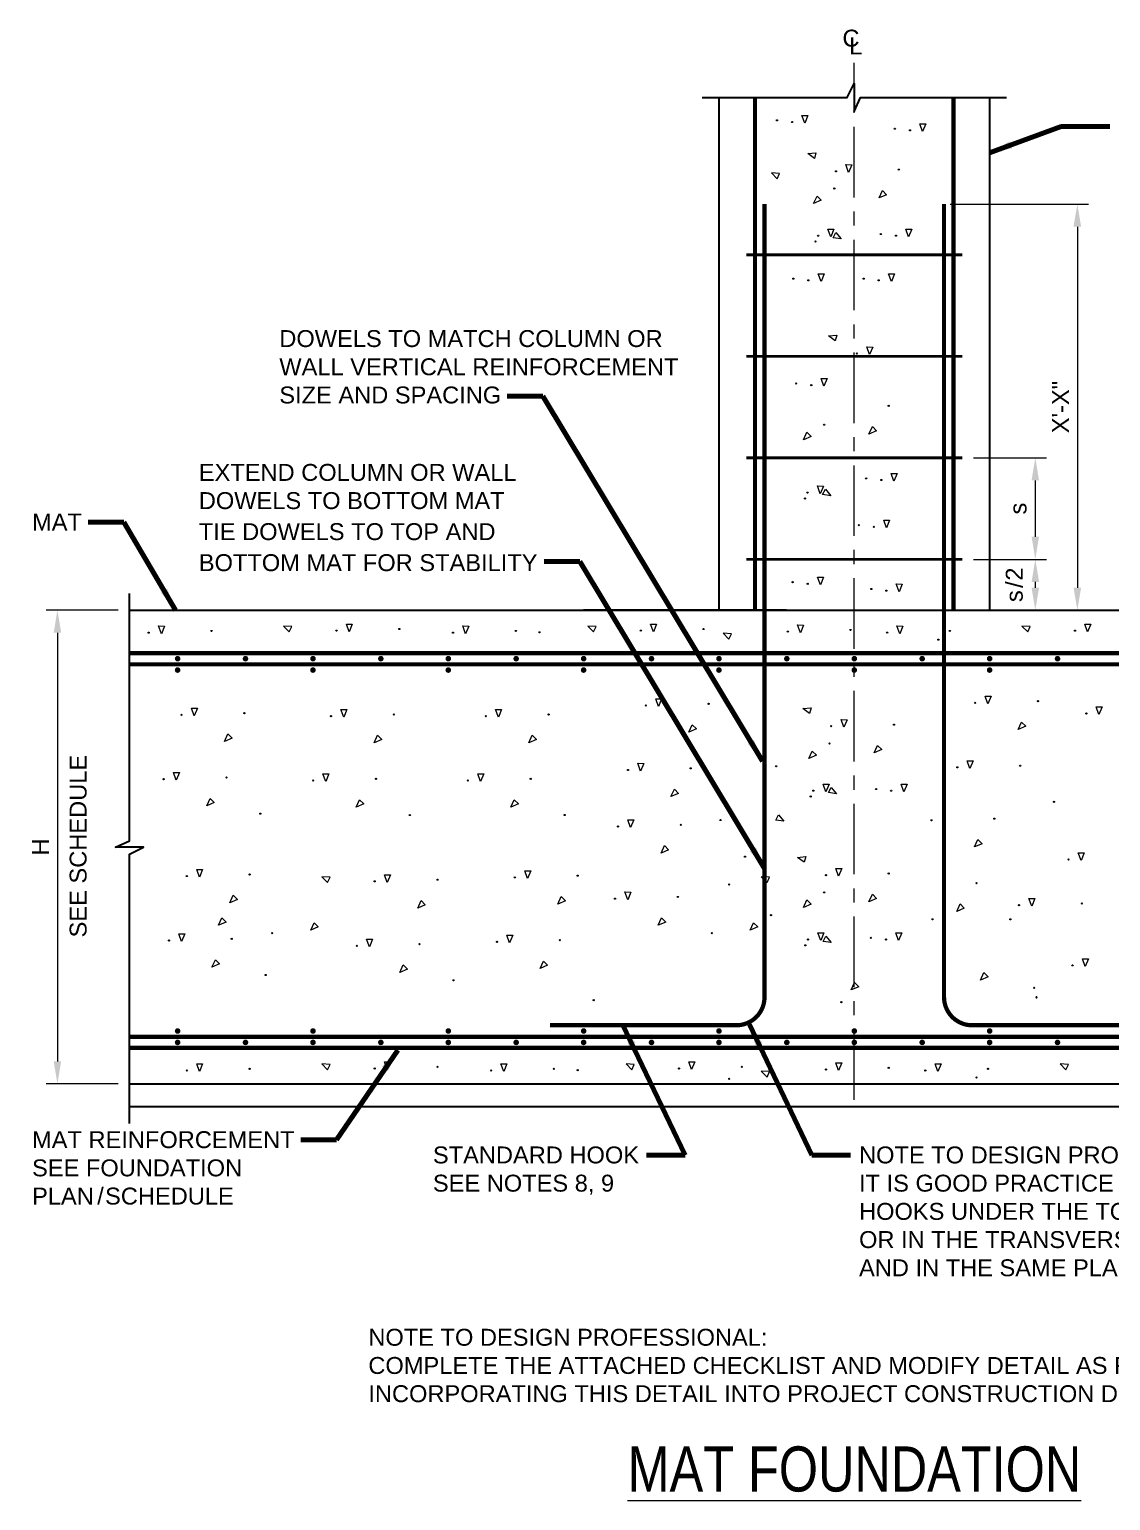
# Model space of a CAD drawing. Header units: inches. Extents: x -1330 to -1184, y 1609 to 1739.
# Drawn here: x -1330.4 to -1234.6, y 1608.5 to 1738.9 of the extents above; entities that cross this region are included whole.
import ezdxf

# ---------------------------------------------------------------- set-up
doc = ezdxf.new("R2010")
doc.units = ezdxf.units.IN
doc.header["$LTSCALE"] = 5
doc.header["$MEASUREMENT"] = 0
doc.linetypes.add('CENTER', pattern=[2, 1.25, -0.25, 0.25, -0.25])
for name, color, linetype, lineweight in [('S-ANNO-DIMS', 1, 'Continuous', 20), ('S-ANNO-TEXT', 7, 'Continuous', 20), ('S-DELT-PATT', 7, 'Continuous', 15), ('S-DETL', 3, 'Continuous', 30), ('S-GRID', 9, 'CENTER', 20)]:
    doc.layers.add(name, color=color, linetype=linetype, lineweight=lineweight)
doc.styles.add('Romans', font='arial.ttf')
doc.dimstyles.get("Standard").update_dxf_attribs({"dimtxt": 0.18, "dimasz": 0.18, "dimexe": 0.18, "dimexo": 0.0625, "dimgap": 0.09, "dimtad": 0, "dimtih": 1, "dimtoh": 1, "dimdec": 4, "dimzin": 0, "dimdsep": 46, "dimtxsty": 'Standard', "dimcen": 0.09, "dimadec": 0, "dimazin": 0, "dimtfac": 1, "dimtdec": 4, "dimtofl": 0, "dimtmove": 0, "dimatfit": 3, "dimfxl": 1, "dimtolj": 1, "dimtzin": 0, "dimarcsym": 0})

# ---------------------------------------------------------------- blocks, each defined once
blk = doc.blocks.new('*D1')
at = {"layer": 'Defpoints', "color": 0, "transparency": 16777216}
for p in [(-1249.79, 1723.44), (-1245.29, 1687.44), (-1237.51, 1687.44)]:
    blk.add_point(p, dxfattribs=at)
at = {"layer": 'S-ANNO-DIMS', "transparency": 16777216}
for p, q in [((-1248.79, 1723.44), (-1236.51, 1723.44)), ((-1237.51, 1721.44), (-1237.51, 1689.44)), ((-1244.29, 1687.44), (-1236.51, 1687.44))]:
    blk.add_line(p, q, dxfattribs=at)
for points in [[(-1237.85, 1721.44), (-1237.18, 1721.44), (-1237.51, 1723.44)], [(-1237.85, 1689.44), (-1237.18, 1689.44), (-1237.51, 1687.44)]]:
    blk.add_solid(points, dxfattribs=at)
at = {"layer": 'S-ANNO-DIMS', "transparency": 16777216, "insert": (-1239.01, 1705.45), "char_height": 1.5, "attachment_point": 5, "rotation": 90, "style": 'Romans'}
blk.add_mtext('\\A1;X\'-X"', dxfattribs=at)
blk = doc.blocks.new('*D2')
at = {"layer": 'Defpoints', "color": 0, "transparency": 16777216}
for p in [(-1247.71, 1700.95), (-1247.71, 1691.95), (-1241.24, 1691.95)]:
    blk.add_point(p, dxfattribs=at)
at = {"layer": 'S-ANNO-DIMS', "transparency": 16777216}
for p, q in [((-1246.71, 1700.95), (-1240.24, 1700.95)), ((-1241.24, 1698.95), (-1241.24, 1693.95)), ((-1246.71, 1691.95), (-1240.24, 1691.95))]:
    blk.add_line(p, q, dxfattribs=at)
for points in [[(-1241.57, 1698.95), (-1240.91, 1698.95), (-1241.24, 1700.95)], [(-1241.57, 1693.95), (-1240.91, 1693.95), (-1241.24, 1691.95)]]:
    blk.add_solid(points, dxfattribs=at)
at = {"layer": 'S-ANNO-DIMS', "transparency": 16777216, "insert": (-1242.76, 1696.45), "char_height": 1.5, "attachment_point": 5, "rotation": 90, "style": 'Romans'}
blk.add_mtext('\\A1;s', dxfattribs=at)
blk = doc.blocks.new('*D3')
at = {"layer": 'Defpoints', "color": 0, "transparency": 16777216}
for p in [(-1321.55, 1687.45), (-1327.95, 1645.45), (-1321.55, 1645.45)]:
    blk.add_point(p, dxfattribs=at)
at = {"layer": 'S-ANNO-DIMS', "transparency": 16777216}
for p, q in [((-1322.55, 1687.45), (-1328.95, 1687.45)), ((-1327.95, 1685.45), (-1327.95, 1647.45)), ((-1322.55, 1645.45), (-1328.95, 1645.45))]:
    blk.add_line(p, q, dxfattribs=at)
for points in [[(-1328.28, 1685.45), (-1327.62, 1685.45), (-1327.95, 1687.45)], [(-1328.28, 1647.45), (-1327.62, 1647.45), (-1327.95, 1645.45)]]:
    blk.add_solid(points, dxfattribs=at)
at = {"layer": 'S-ANNO-DIMS', "transparency": 16777216, "insert": (-1329.45, 1666.45), "char_height": 1.5, "attachment_point": 5, "rotation": 90, "style": 'Romans'}
blk.add_mtext('\\A1;H', dxfattribs=at)

msp = doc.modelspace()

# ---------------------------------------------------------------- hatches: boundary and pattern name
at = {"layer": 'S-DETL', "linetype": 'Continuous'}
h = msp.add_hatch(color=256, dxfattribs=at)
h.dxf.hatch_style = 1
h.paths.add_polyline_path([(-1317.2924705, 1683.3954709), (-1317.2924705, 1682.8954709, 0.4142135624), (-1317.0424705, 1683.1454709, 0.4142135624)])
h.paths.add_polyline_path([(-1317.2924705, 1683.3954709, 0.4142135624), (-1317.5424705, 1683.1454709, 0.4142135624), (-1317.2924705, 1682.8954709)])
h = msp.add_hatch(color=256, dxfattribs=at)
h.dxf.hatch_style = 1
h.paths.add_polyline_path([(-1317.2924705, 1682.3859555), (-1317.2924705, 1681.8859555, 0.4142135624), (-1317.0424705, 1682.1359555, 0.4142135624)])
h.paths.add_polyline_path([(-1317.2924705, 1682.3859555, 0.4142135624), (-1317.5424705, 1682.1359555, 0.4142135624), (-1317.2924705, 1681.8859555)])
h = msp.add_hatch(color=256, dxfattribs=at)
h.dxf.hatch_style = 1
h.paths.add_polyline_path([(-1311.2742509, 1683.3954709), (-1311.2742509, 1682.8954709, 0.4142135624), (-1311.0242509, 1683.1454709, 0.4142135624)])
h.paths.add_polyline_path([(-1311.2742509, 1683.3954709, 0.4142135624), (-1311.5242509, 1683.1454709, 0.4142135624), (-1311.2742509, 1682.8954709)])
h = msp.add_hatch(color=256, dxfattribs=at)
h.dxf.hatch_style = 1
h.paths.add_polyline_path([(-1305.290706, 1683.3954709), (-1305.290706, 1682.8954709, 0.4142135624), (-1305.040706, 1683.1454709, 0.4142135624)])
h.paths.add_polyline_path([(-1305.290706, 1683.3954709, 0.4142135624), (-1305.540706, 1683.1454709, 0.4142135624), (-1305.290706, 1682.8954709)])
h = msp.add_hatch(color=256, dxfattribs=at)
h.dxf.hatch_style = 1
h.paths.add_polyline_path([(-1305.290706, 1682.3859555), (-1305.290706, 1681.8859555, 0.4142135624), (-1305.040706, 1682.1359555, 0.4142135624)])
h.paths.add_polyline_path([(-1305.290706, 1682.3859555, 0.4142135624), (-1305.540706, 1682.1359555, 0.4142135624), (-1305.290706, 1681.8859555)])
h = msp.add_hatch(color=256, dxfattribs=at)
h.dxf.hatch_style = 1
h.paths.add_polyline_path([(-1299.2724863, 1683.3954709), (-1299.2724863, 1682.8954709, 0.4142135624), (-1299.0224863, 1683.1454709, 0.4142135624)])
h.paths.add_polyline_path([(-1299.2724863, 1683.3954709, 0.4142135624), (-1299.5224863, 1683.1454709, 0.4142135624), (-1299.2724863, 1682.8954709)])
h = msp.add_hatch(color=256, dxfattribs=at)
h.dxf.hatch_style = 1
h.paths.add_polyline_path([(-1293.290706, 1683.3954709), (-1293.290706, 1682.8954709, 0.4142135624), (-1293.040706, 1683.1454709, 0.4142135624)])
h.paths.add_polyline_path([(-1293.290706, 1683.3954709, 0.4142135624), (-1293.540706, 1683.1454709, 0.4142135624), (-1293.290706, 1682.8954709)])
h = msp.add_hatch(color=256, dxfattribs=at)
h.dxf.hatch_style = 1
h.paths.add_polyline_path([(-1293.290706, 1682.3859555), (-1293.290706, 1681.8859555, 0.4142135624), (-1293.040706, 1682.1359555, 0.4142135624)])
h.paths.add_polyline_path([(-1293.290706, 1682.3859555, 0.4142135624), (-1293.540706, 1682.1359555, 0.4142135624), (-1293.290706, 1681.8859555)])
h = msp.add_hatch(color=256, dxfattribs=at)
h.dxf.hatch_style = 1
h.paths.add_polyline_path([(-1287.2724863, 1683.3954709), (-1287.2724863, 1682.8954709, 0.4142135624), (-1287.0224863, 1683.1454709, 0.4142135624)])
h.paths.add_polyline_path([(-1287.2724863, 1683.3954709, 0.4142135624), (-1287.5224863, 1683.1454709, 0.4142135624), (-1287.2724863, 1682.8954709)])
h = msp.add_hatch(color=256, dxfattribs=at)
h.dxf.hatch_style = 1
h.paths.add_polyline_path([(-1281.290706, 1683.3954709), (-1281.290706, 1682.8954709, 0.4142135624), (-1281.040706, 1683.1454709, 0.4142135624)])
h.paths.add_polyline_path([(-1281.290706, 1683.3954709, 0.4142135624), (-1281.540706, 1683.1454709, 0.4142135624), (-1281.290706, 1682.8954709)])
h = msp.add_hatch(color=256, dxfattribs=at)
h.dxf.hatch_style = 1
h.paths.add_polyline_path([(-1281.290706, 1682.3859555), (-1281.290706, 1681.8859555, 0.4142135624), (-1281.040706, 1682.1359555, 0.4142135624)])
h.paths.add_polyline_path([(-1281.290706, 1682.3859555, 0.4142135624), (-1281.540706, 1682.1359555, 0.4142135624), (-1281.290706, 1681.8859555)])
h = msp.add_hatch(color=256, dxfattribs=at)
h.dxf.hatch_style = 1
h.paths.add_polyline_path([(-1275.2724863, 1683.3954709), (-1275.2724863, 1682.8954709, 0.4142135624), (-1275.0224863, 1683.1454709, 0.4142135624)])
h.paths.add_polyline_path([(-1275.2724863, 1683.3954709, 0.4142135624), (-1275.5224863, 1683.1454709, 0.4142135624), (-1275.2724863, 1682.8954709)])
h = msp.add_hatch(color=256, dxfattribs=at)
h.dxf.hatch_style = 1
h.paths.add_polyline_path([(-1269.290706, 1683.3954709), (-1269.290706, 1682.8954709, 0.4142135624), (-1269.040706, 1683.1454709, 0.4142135624)])
h.paths.add_polyline_path([(-1269.290706, 1683.3954709, 0.4142135624), (-1269.540706, 1683.1454709, 0.4142135624), (-1269.290706, 1682.8954709)])
h = msp.add_hatch(color=256, dxfattribs=at)
h.dxf.hatch_style = 1
h.paths.add_polyline_path([(-1269.290706, 1682.3859555), (-1269.290706, 1681.8859555, 0.4142135624), (-1269.040706, 1682.1359555, 0.4142135624)])
h.paths.add_polyline_path([(-1269.290706, 1682.3859555, 0.4142135624), (-1269.540706, 1682.1359555, 0.4142135624), (-1269.290706, 1681.8859555)])
h = msp.add_hatch(color=256, dxfattribs=at)
h.dxf.hatch_style = 1
h.paths.add_polyline_path([(-1263.2724863, 1683.3954709), (-1263.2724863, 1682.8954709, 0.4142135624), (-1263.0224863, 1683.1454709, 0.4142135624)])
h.paths.add_polyline_path([(-1263.2724863, 1683.3954709, 0.4142135624), (-1263.5224863, 1683.1454709, 0.4142135624), (-1263.2724863, 1682.8954709)])
h = msp.add_hatch(color=256, dxfattribs=at)
h.dxf.hatch_style = 1
h.paths.add_polyline_path([(-1257.2889414, 1683.3954709), (-1257.2889414, 1682.8954709, 0.4142135624), (-1257.0389414, 1683.1454709, 0.4142135624)])
h.paths.add_polyline_path([(-1257.2889414, 1683.3954709, 0.4142135624), (-1257.5389414, 1683.1454709, 0.4142135624), (-1257.2889414, 1682.8954709)])
h = msp.add_hatch(color=256, dxfattribs=at)
h.dxf.hatch_style = 1
h.paths.add_polyline_path([(-1257.2889414, 1682.3859555), (-1257.2889414, 1681.8859555, 0.4142135624), (-1257.0389414, 1682.1359555, 0.4142135624)])
h.paths.add_polyline_path([(-1257.2889414, 1682.3859555, 0.4142135624), (-1257.5389414, 1682.1359555, 0.4142135624), (-1257.2889414, 1681.8859555)])
h = msp.add_hatch(color=256, dxfattribs=at)
h.dxf.hatch_style = 1
h.paths.add_polyline_path([(-1251.2707218, 1683.3954709), (-1251.2707218, 1682.8954709, 0.4142135624), (-1251.0207218, 1683.1454709, 0.4142135624)])
h.paths.add_polyline_path([(-1251.2707218, 1683.3954709, 0.4142135624), (-1251.5207218, 1683.1454709, 0.4142135624), (-1251.2707218, 1682.8954709)])
h = msp.add_hatch(color=256, dxfattribs=at)
h.dxf.hatch_style = 1
h.paths.add_polyline_path([(-1245.2889414, 1683.3954709), (-1245.2889414, 1682.8954709, 0.4142135624), (-1245.0389414, 1683.1454709, 0.4142135624)])
h.paths.add_polyline_path([(-1245.2889414, 1683.3954709, 0.4142135624), (-1245.5389414, 1683.1454709, 0.4142135624), (-1245.2889414, 1682.8954709)])
h = msp.add_hatch(color=256, dxfattribs=at)
h.dxf.hatch_style = 1
h.paths.add_polyline_path([(-1245.2889414, 1682.3859555), (-1245.2889414, 1681.8859555, 0.4142135624), (-1245.0389414, 1682.1359555, 0.4142135624)])
h.paths.add_polyline_path([(-1245.2889414, 1682.3859555, 0.4142135624), (-1245.5389414, 1682.1359555, 0.4142135624), (-1245.2889414, 1681.8859555)])
h = msp.add_hatch(color=256, dxfattribs=at)
h.dxf.hatch_style = 1
h.paths.add_polyline_path([(-1239.2707218, 1683.3954709), (-1239.2707218, 1682.8954709, 0.4142135624), (-1239.0207218, 1683.1454709, 0.4142135624)])
h.paths.add_polyline_path([(-1239.2707218, 1683.3954709, 0.4142135624), (-1239.5207218, 1683.1454709, 0.4142135624), (-1239.2707218, 1682.8954709)])
h = msp.add_hatch(color=256, dxfattribs=at)
h.dxf.hatch_style = 1
h.paths.add_polyline_path([(-1317.2924705, 1649.8900575), (-1317.2924705, 1650.3900575, -0.4142135624), (-1317.0424705, 1650.1400575, -0.4142135624)])
h.paths.add_polyline_path([(-1317.2924705, 1649.8900575, -0.4142135624), (-1317.5424705, 1650.1400575, -0.4142135624), (-1317.2924705, 1650.3900575)])
h = msp.add_hatch(color=256, dxfattribs=at)
h.dxf.hatch_style = 1
h.paths.add_polyline_path([(-1305.290706, 1649.8900575), (-1305.290706, 1650.3900575, -0.4142135624), (-1305.040706, 1650.1400575, -0.4142135624)])
h.paths.add_polyline_path([(-1305.290706, 1649.8900575, -0.4142135624), (-1305.540706, 1650.1400575, -0.4142135624), (-1305.290706, 1650.3900575)])
h = msp.add_hatch(color=256, dxfattribs=at)
h.dxf.hatch_style = 1
h.paths.add_polyline_path([(-1293.290706, 1649.8900575), (-1293.290706, 1650.3900575, -0.4142135624), (-1293.040706, 1650.1400575, -0.4142135624)])
h.paths.add_polyline_path([(-1293.290706, 1649.8900575, -0.4142135624), (-1293.540706, 1650.1400575, -0.4142135624), (-1293.290706, 1650.3900575)])
h = msp.add_hatch(color=256, dxfattribs=at)
h.dxf.hatch_style = 1
h.paths.add_polyline_path([(-1281.290706, 1649.8900575), (-1281.290706, 1650.3900575, -0.4142135624), (-1281.040706, 1650.1400575, -0.4142135624)])
h.paths.add_polyline_path([(-1281.290706, 1649.8900575, -0.4142135624), (-1281.540706, 1650.1400575, -0.4142135624), (-1281.290706, 1650.3900575)])
h = msp.add_hatch(color=256, dxfattribs=at)
h.dxf.hatch_style = 1
h.paths.add_polyline_path([(-1269.290706, 1649.8900575), (-1269.290706, 1650.3900575, -0.4142135624), (-1269.040706, 1650.1400575, -0.4142135624)])
h.paths.add_polyline_path([(-1269.290706, 1649.8900575, -0.4142135624), (-1269.540706, 1650.1400575, -0.4142135624), (-1269.290706, 1650.3900575)])
h = msp.add_hatch(color=256, dxfattribs=at)
h.dxf.hatch_style = 1
h.paths.add_polyline_path([(-1257.2889414, 1649.8900575), (-1257.2889414, 1650.3900575, -0.4142135624), (-1257.0389414, 1650.1400575, -0.4142135624)])
h.paths.add_polyline_path([(-1257.2889414, 1649.8900575, -0.4142135624), (-1257.5389414, 1650.1400575, -0.4142135624), (-1257.2889414, 1650.3900575)])
h = msp.add_hatch(color=256, dxfattribs=at)
h.dxf.hatch_style = 1
h.paths.add_polyline_path([(-1245.2889414, 1649.8900575), (-1245.2889414, 1650.3900575, -0.4142135624), (-1245.0389414, 1650.1400575, -0.4142135624)])
h.paths.add_polyline_path([(-1245.2889414, 1649.8900575, -0.4142135624), (-1245.5389414, 1650.1400575, -0.4142135624), (-1245.2889414, 1650.3900575)])
h = msp.add_hatch(color=256, dxfattribs=at)
h.dxf.hatch_style = 1
h.paths.add_polyline_path([(-1317.2924705, 1648.8805421), (-1317.2924705, 1649.3805421, -0.4142135624), (-1317.0424705, 1649.1305421, -0.4142135624)])
h.paths.add_polyline_path([(-1317.2924705, 1648.8805421, -0.4142135624), (-1317.5424705, 1649.1305421, -0.4142135624), (-1317.2924705, 1649.3805421)])
h = msp.add_hatch(color=256, dxfattribs=at)
h.dxf.hatch_style = 1
h.paths.add_polyline_path([(-1311.2742509, 1648.8805421), (-1311.2742509, 1649.3805421, -0.4142135624), (-1311.0242509, 1649.1305421, -0.4142135624)])
h.paths.add_polyline_path([(-1311.2742509, 1648.8805421, -0.4142135624), (-1311.5242509, 1649.1305421, -0.4142135624), (-1311.2742509, 1649.3805421)])
h = msp.add_hatch(color=256, dxfattribs=at)
h.dxf.hatch_style = 1
h.paths.add_polyline_path([(-1305.290706, 1648.8805421), (-1305.290706, 1649.3805421, -0.4142135624), (-1305.040706, 1649.1305421, -0.4142135624)])
h.paths.add_polyline_path([(-1305.290706, 1648.8805421, -0.4142135624), (-1305.540706, 1649.1305421, -0.4142135624), (-1305.290706, 1649.3805421)])
h = msp.add_hatch(color=256, dxfattribs=at)
h.dxf.hatch_style = 1
h.paths.add_polyline_path([(-1299.2724863, 1648.8805421), (-1299.2724863, 1649.3805421, -0.4142135624), (-1299.0224863, 1649.1305421, -0.4142135624)])
h.paths.add_polyline_path([(-1299.2724863, 1648.8805421, -0.4142135624), (-1299.5224863, 1649.1305421, -0.4142135624), (-1299.2724863, 1649.3805421)])
h = msp.add_hatch(color=256, dxfattribs=at)
h.dxf.hatch_style = 1
h.paths.add_polyline_path([(-1293.290706, 1648.8805421), (-1293.290706, 1649.3805421, -0.4142135624), (-1293.040706, 1649.1305421, -0.4142135624)])
h.paths.add_polyline_path([(-1293.290706, 1648.8805421, -0.4142135624), (-1293.540706, 1649.1305421, -0.4142135624), (-1293.290706, 1649.3805421)])
h = msp.add_hatch(color=256, dxfattribs=at)
h.dxf.hatch_style = 1
h.paths.add_polyline_path([(-1287.2724863, 1648.8805421), (-1287.2724863, 1649.3805421, -0.4142135624), (-1287.0224863, 1649.1305421, -0.4142135624)])
h.paths.add_polyline_path([(-1287.2724863, 1648.8805421, -0.4142135624), (-1287.5224863, 1649.1305421, -0.4142135624), (-1287.2724863, 1649.3805421)])
h = msp.add_hatch(color=256, dxfattribs=at)
h.dxf.hatch_style = 1
h.paths.add_polyline_path([(-1281.290706, 1648.8805421), (-1281.290706, 1649.3805421, -0.4142135624), (-1281.040706, 1649.1305421, -0.4142135624)])
h.paths.add_polyline_path([(-1281.290706, 1648.8805421, -0.4142135624), (-1281.540706, 1649.1305421, -0.4142135624), (-1281.290706, 1649.3805421)])
h = msp.add_hatch(color=256, dxfattribs=at)
h.dxf.hatch_style = 1
h.paths.add_polyline_path([(-1275.2724863, 1648.8805421), (-1275.2724863, 1649.3805421, -0.4142135624), (-1275.0224863, 1649.1305421, -0.4142135624)])
h.paths.add_polyline_path([(-1275.2724863, 1648.8805421, -0.4142135624), (-1275.5224863, 1649.1305421, -0.4142135624), (-1275.2724863, 1649.3805421)])
h = msp.add_hatch(color=256, dxfattribs=at)
h.dxf.hatch_style = 1
h.paths.add_polyline_path([(-1269.290706, 1648.8805421), (-1269.290706, 1649.3805421, -0.4142135624), (-1269.040706, 1649.1305421, -0.4142135624)])
h.paths.add_polyline_path([(-1269.290706, 1648.8805421, -0.4142135624), (-1269.540706, 1649.1305421, -0.4142135624), (-1269.290706, 1649.3805421)])
h = msp.add_hatch(color=256, dxfattribs=at)
h.dxf.hatch_style = 1
h.paths.add_polyline_path([(-1263.2724863, 1648.8805421), (-1263.2724863, 1649.3805421, -0.4142135624), (-1263.0224863, 1649.1305421, -0.4142135624)])
h.paths.add_polyline_path([(-1263.2724863, 1648.8805421, -0.4142135624), (-1263.5224863, 1649.1305421, -0.4142135624), (-1263.2724863, 1649.3805421)])
h = msp.add_hatch(color=256, dxfattribs=at)
h.dxf.hatch_style = 1
h.paths.add_polyline_path([(-1257.2889414, 1648.8805421), (-1257.2889414, 1649.3805421, -0.4142135624), (-1257.0389414, 1649.1305421, -0.4142135624)])
h.paths.add_polyline_path([(-1257.2889414, 1648.8805421, -0.4142135624), (-1257.5389414, 1649.1305421, -0.4142135624), (-1257.2889414, 1649.3805421)])
h = msp.add_hatch(color=256, dxfattribs=at)
h.dxf.hatch_style = 1
h.paths.add_polyline_path([(-1251.2707218, 1648.8805421), (-1251.2707218, 1649.3805421, -0.4142135624), (-1251.0207218, 1649.1305421, -0.4142135624)])
h.paths.add_polyline_path([(-1251.2707218, 1648.8805421, -0.4142135624), (-1251.5207218, 1649.1305421, -0.4142135624), (-1251.2707218, 1649.3805421)])
h = msp.add_hatch(color=256, dxfattribs=at)
h.dxf.hatch_style = 1
h.paths.add_polyline_path([(-1245.2889414, 1648.8805421), (-1245.2889414, 1649.3805421, -0.4142135624), (-1245.0389414, 1649.1305421, -0.4142135624)])
h.paths.add_polyline_path([(-1245.2889414, 1648.8805421, -0.4142135624), (-1245.5389414, 1649.1305421, -0.4142135624), (-1245.2889414, 1649.3805421)])
h = msp.add_hatch(color=256, dxfattribs=at)
h.dxf.hatch_style = 1
h.paths.add_polyline_path([(-1239.2707218, 1648.8805421), (-1239.2707218, 1649.3805421, -0.4142135624), (-1239.0207218, 1649.1305421, -0.4142135624)])
h.paths.add_polyline_path([(-1239.2707218, 1648.8805421, -0.4142135624), (-1239.5207218, 1649.1305421, -0.4142135624), (-1239.2707218, 1649.3805421)])

# ---------------------------------------------------------------- linework, layer by layer
at = {"layer": 'S-ANNO-DIMS'}
for p, q in [((-1246.2129718, 1691.9483119), (-1240.2383489, 1691.9483119)), ((-1241.2383489, 1689.9483119), (-1241.2383489, 1689.4404709)), ((-1244.290706, 1687.4404709), (-1240.2383489, 1687.4404709))]:
    msp.add_line(p, q, dxfattribs=at)
for points in [[(-1241.5716822, 1689.9483119), (-1240.9050155, 1689.9483119), (-1241.2383489, 1691.9483119)], [(-1241.5716822, 1689.4404709), (-1240.9050155, 1689.4404709), (-1241.2383489, 1687.4404709)]]:
    msp.add_solid(points, dxfattribs=at)
at = {"layer": 'S-DELT-PATT', "flags": 128}
for points in [[(-1264.0940522, 1730.8615507, -1), (-1264.1977322, 1730.8615507, -1)], [(-1262.7549732, 1730.7159846, -1), (-1262.8586532, 1730.7159846, -1)], [(-1253.6368907, 1730.1238468, -1), (-1253.7405707, 1730.1238468, -1)], [(-1252.2978118, 1729.9782806, -1), (-1252.4014918, 1729.9782806, -1)], [(-1258.8591963, 1726.3519483, -1), (-1258.9628763, 1726.3519483, -1)], [(-1253.2911192, 1726.4972083, -1), (-1253.3947992, 1726.4972083, -1)], [(-1259.0100418, 1724.8235482, -1), (-1259.1137218, 1724.8235482, -1)], [(-1260.6809455, 1720.1243454, -1), (-1260.7846255, 1720.1243454, -1)], [(-1260.4467313, 1720.6388046, -1), (-1260.5504113, 1720.6388046, -1)], [(-1254.8786541, 1720.7840645, -1), (-1254.9823341, 1720.7840645, -1)], [(-1253.5395752, 1720.6384984, -1), (-1253.6432552, 1720.6384984, -1)], [(-1262.6484533, 1716.8304392, -1), (-1262.7521333, 1716.8304392, -1)], [(-1261.3093743, 1716.684873, -1), (-1261.4130543, 1716.684873, -1)], [(-1256.4138635, 1716.8304392, -1), (-1256.5175435, 1716.8304392, -1)], [(-1255.0747846, 1716.684873, -1), (-1255.1784646, 1716.684873, -1)], [(-1257.0104767, 1710.191327, -1), (-1257.1141567, 1710.191327, -1)], [(-1262.3929374, 1707.5371484, -1), (-1262.4966174, 1707.5371484, -1)], [(-1261.0538585, 1707.3915823, -1), (-1261.1575385, 1707.3915823, -1)], [(-1254.1854906, 1705.559623, -1), (-1254.2891706, 1705.559623, -1)], [(-1259.9044132, 1703.8859629, -1), (-1260.0080932, 1703.8859629, -1)], [(-1256.1861933, 1699.1266764, -1), (-1256.2898733, 1699.1266764, -1)], [(-1254.8471144, 1698.9811102, -1), (-1254.9507944, 1698.9811102, -1)], [(-1261.6148181, 1697.3514272, -1), (-1261.7184981, 1697.3514272, -1)], [(-1261.3806038, 1697.8658864, -1), (-1261.4842838, 1697.8658864, -1)], [(-1256.843496, 1694.9839553, -1), (-1256.947176, 1694.9839553, -1)], [(-1255.504417, 1694.8383891, -1), (-1255.608097, 1694.8383891, -1)], [(-1262.708654, 1689.9318566, -1), (-1262.812334, 1689.9318566, -1)], [(-1261.369575, 1689.7862905, -1), (-1261.473255, 1689.7862905, -1)], [(-1255.7311376, 1689.3256047, -1), (-1255.8348176, 1689.3256047, -1)], [(-1254.3920586, 1689.1800385, -1), (-1254.4957386, 1689.1800385, -1)], [(-1319.8057764, 1685.4575175, -1), (-1319.9094564, 1685.4575175, -1)], [(-1314.2376993, 1685.6027775, -1), (-1314.3413793, 1685.6027775, -1)], [(-1303.1503101, 1685.6302571, -1), (-1303.2539901, 1685.6302571, -1)], [(-1297.582233, 1685.775517, -1), (-1297.685913, 1685.775517, -1)], [(-1292.825778, 1685.4575175, -1), (-1292.929458, 1685.4575175, -1)], [(-1287.2577009, 1685.6027775, -1), (-1287.3613809, 1685.6027775, -1)], [(-1285.1492804, 1685.4855801, -1), (-1285.2529604, 1685.4855801, -1)], [(-1276.1703117, 1685.6302571, -1), (-1276.2739917, 1685.6302571, -1)], [(-1270.6022346, 1685.775517, -1), (-1270.7059146, 1685.775517, -1)], [(-1263.1378176, 1685.5432189, -1), (-1263.2414976, 1685.5432189, -1)], [(-1257.5697405, 1685.6884788, -1), (-1257.6734205, 1685.6884788, -1)], [(-1254.3299291, 1685.4575175, -1), (-1254.4336091, 1685.4575175, -1)], [(-1248.761852, 1685.6027775, -1), (-1248.865532, 1685.6027775, -1)], [(-1237.6744628, 1685.6302571, -1), (-1237.7781428, 1685.6302571, -1)], [(-1249.7933039, 1684.8299409, -1), (-1249.8969839, 1684.8299409, -1)], [(-1311.3226176, 1678.3194827, -1), (-1311.4262976, 1678.3194827, -1)], [(-1275.7211976, 1678.9946054, -1), (-1275.8248776, 1678.9946054, -1)], [(-1270.1531205, 1679.1398654, -1), (-1270.2568005, 1679.1398654, -1)], [(-1246.5154869, 1679.2290007, -1), (-1246.6191669, 1679.2290007, -1)], [(-1240.9474098, 1679.3742606, -1), (-1241.0510898, 1679.3742606, -1)], [(-1316.8906947, 1678.1742228, -1), (-1316.9943747, 1678.1742228, -1)], [(-1303.6366965, 1678.057025, -1), (-1303.7403765, 1678.057025, -1)], [(-1298.0686194, 1678.2022849, -1), (-1298.1722994, 1678.2022849, -1)], [(-1289.9135312, 1678.057025, -1), (-1290.0172112, 1678.057025, -1)], [(-1284.3454541, 1678.2022849, -1), (-1284.4491341, 1678.2022849, -1)], [(-1259.2832212, 1677.1558556, -1), (-1259.3869012, 1677.1558556, -1)], [(-1253.7151441, 1677.3011156, -1), (-1253.8188241, 1677.3011156, -1)], [(-1236.6629579, 1678.2914202, -1), (-1236.7666379, 1678.2914202, -1)], [(-1259.4340668, 1675.6274555, -1), (-1259.5377468, 1675.6274555, -1)], [(-1277.3087326, 1673.2814617, -1), (-1277.4124126, 1673.2814617, -1)], [(-1271.7406554, 1673.4267217, -1), (-1271.8443354, 1673.4267217, -1)], [(-1264.1605856, 1673.6058932, -1), (-1264.2642656, 1673.6058932, -1)], [(-1248.1030219, 1673.5158569, -1), (-1248.2067019, 1673.5158569, -1)], [(-1242.5349447, 1673.6611169, -1), (-1242.6386247, 1673.6611169, -1)], [(-1318.4782297, 1672.461079, -1), (-1318.5819097, 1672.461079, -1)], [(-1312.9101526, 1672.606339, -1), (-1313.0138326, 1672.606339, -1)], [(-1305.2242315, 1672.3438812, -1), (-1305.3279115, 1672.3438812, -1)], [(-1299.6561544, 1672.4891412, -1), (-1299.7598344, 1672.4891412, -1)], [(-1291.5010661, 1672.3438812, -1), (-1291.6047461, 1672.3438812, -1)], [(-1285.932989, 1672.4891412, -1), (-1286.036669, 1672.4891412, -1)], [(-1261.1049705, 1670.9282527, -1), (-1261.2086505, 1670.9282527, -1)], [(-1260.8707562, 1671.4427119, -1), (-1260.9744362, 1671.4427119, -1)], [(-1255.3026791, 1671.5879718, -1), (-1255.4063591, 1671.5879718, -1)], [(-1253.9636001, 1671.4424057, -1), (-1254.0672801, 1671.4424057, -1)], [(-1309.9018789, 1669.4036793, -1), (-1310.0055589, 1669.4036793, -1)], [(-1296.6478807, 1669.2864815, -1), (-1296.7515607, 1669.2864815, -1)], [(-1282.9247153, 1669.2864815, -1), (-1283.0283953, 1669.2864815, -1)], [(-1268.7323817, 1670.224062, -1), (-1268.8360617, 1670.224062, -1)], [(-1239.5266711, 1670.4584572, -1), (-1239.6303511, 1670.4584572, -1)], [(-1278.1908408, 1668.2717243, -1), (-1278.2945208, 1668.2717243, -1)], [(-1272.6227637, 1668.4169843, -1), (-1272.7264437, 1668.4169843, -1)], [(-1269.0960834, 1668.8398659, -1), (-1269.1997634, 1668.8398659, -1)], [(-1250.3895962, 1668.8164291, -1), (-1250.4932762, 1668.8164291, -1)], [(-1244.8215191, 1668.9616891, -1), (-1244.9251991, 1668.9616891, -1)], [(-1266.9289948, 1665.5927437, -1), (-1267.0326748, 1665.5927437, -1)], [(-1238.2504928, 1665.3398901, -1), (-1238.3541728, 1665.3398901, -1)], [(-1310.8534494, 1664.0213819, -1), (-1310.9571294, 1664.0213819, -1)], [(-1254.1854906, 1664.1070832, -1), (-1254.2891706, 1664.1070832, -1)], [(-1316.4215265, 1663.8761219, -1), (-1316.5252065, 1663.8761219, -1)], [(-1299.7660602, 1663.4073319, -1), (-1299.8697402, 1663.4073319, -1)], [(-1294.1979831, 1663.5525918, -1), (-1294.3016631, 1663.5525918, -1)], [(-1287.3331076, 1663.7589245, -1), (-1287.4367876, 1663.7589245, -1)], [(-1281.7650305, 1663.9041845, -1), (-1281.8687105, 1663.9041845, -1)], [(-1268.3262103, 1663.1330542, -1), (-1268.4298903, 1663.1330542, -1)], [(-1259.7535677, 1663.9618233, -1), (-1259.8572477, 1663.9618233, -1)], [(-1246.409054, 1663.2485453, -1), (-1246.512734, 1663.2485453, -1)], [(-1278.4538479, 1661.8768763, -1), (-1278.5575279, 1661.8768763, -1)], [(-1272.8857708, 1662.0221362, -1), (-1272.9894508, 1662.0221362, -1)], [(-1259.9044132, 1662.4334232, -1), (-1260.0080932, 1662.4334232, -1)], [(-1237.0630447, 1661.4465782, -1), (-1237.1667247, 1661.4465782, -1)], [(-1264.6309321, 1660.4118608, -1), (-1264.7346121, 1660.4118608, -1)], [(-1242.6311218, 1661.3013182, -1), (-1242.7348018, 1661.3013182, -1)], [(-1308.8523871, 1658.8195199, -1), (-1308.9560671, 1658.8195199, -1)], [(-1269.8774971, 1658.8194765, -1), (-1269.9811771, 1658.8194765, -1)], [(-1250.3079364, 1660.0461918, -1), (-1250.4116164, 1660.0461918, -1)], [(-1243.4007803, 1660.0458856, -1), (-1243.5044603, 1660.0458856, -1)], [(-1318.0090615, 1658.1629782, -1), (-1318.1127415, 1658.1629782, -1)], [(-1312.4409844, 1658.3082381, -1), (-1312.5446644, 1658.3082381, -1)], [(-1301.3535952, 1657.6941882, -1), (-1301.4572752, 1657.6941882, -1)], [(-1295.785518, 1657.8394481, -1), (-1295.889198, 1657.8394481, -1)], [(-1288.9206426, 1658.0457808, -1), (-1289.0243226, 1658.0457808, -1)], [(-1283.3525655, 1658.1910407, -1), (-1283.4562455, 1658.1910407, -1)], [(-1261.5753169, 1657.7342204, -1), (-1261.6789969, 1657.7342204, -1)], [(-1261.3411027, 1658.2486796, -1), (-1261.4447827, 1658.2486796, -1)], [(-1255.7730255, 1658.3939395, -1), (-1255.8767055, 1658.3939395, -1)], [(-1254.4339466, 1658.2483734, -1), (-1254.5376266, 1658.2483734, -1)], [(-1309.4327107, 1655.1055784, -1), (-1309.5363907, 1655.1055784, -1)], [(-1237.8833006, 1655.9558173, -1), (-1237.9869806, 1655.9558173, -1)], [(-1292.7772443, 1654.6367884, -1), (-1292.8809243, 1654.6367884, -1)], [(-1241.294699, 1653.9640804, -1), (-1241.398379, 1653.9640804, -1)], [(-1280.3442918, 1652.8804023, -1), (-1280.4479718, 1652.8804023, -1)], [(-1258.3876523, 1652.6934524, -1), (-1258.4913323, 1652.6934524, -1)], [(-1241.1851118, 1653.1204427, 1), (-1241.0814318, 1653.1204427, 1)], [(-1316.4215265, 1646.6409135, -1), (-1316.5252065, 1646.6409135, -1)], [(-1310.8534494, 1646.7861735, -1), (-1310.9571294, 1646.7861735, -1)], [(-1299.7660602, 1646.813653, -1), (-1299.8697402, 1646.813653, -1)], [(-1294.1979831, 1646.958913, -1), (-1294.3016631, 1646.958913, -1)], [(-1289.4415281, 1646.6409135, -1), (-1289.5452081, 1646.6409135, -1)], [(-1283.873451, 1646.7861735, -1), (-1283.977131, 1646.7861735, -1)], [(-1281.7650305, 1646.668976, -1), (-1281.8687105, 1646.668976, -1)], [(-1272.7860618, 1646.813653, -1), (-1272.8897418, 1646.813653, -1)], [(-1268.3262103, 1645.8978458, -1), (-1268.4298903, 1645.8978458, -1)], [(-1267.2179847, 1646.958913, -1), (-1267.3216647, 1646.958913, -1)], [(-1259.7535677, 1646.7266149, -1), (-1259.8572477, 1646.7266149, -1)], [(-1254.1854906, 1646.8718748, -1), (-1254.2891706, 1646.8718748, -1)], [(-1250.9456792, 1646.6409135, -1), (-1251.0493592, 1646.6409135, -1)], [(-1246.409054, 1646.0133369, -1), (-1246.512734, 1646.0133369, -1)], [(-1245.3776021, 1646.7861735, -1), (-1245.4812821, 1646.7861735, -1)]]:
    msp.add_lwpolyline(points, format="xyb", close=True, dxfattribs=at)
for points in [[(-1261.4049372, 1731.2982716), (-1261.6855859, 1730.6210644), (-1261.9350851, 1731.3039524)], [(-1250.9477757, 1730.5605677), (-1251.2284244, 1729.8833605), (-1251.4779237, 1730.5662484)], [(-1260.8332665, 1727.4850998), (-1261.4195105, 1727.9252035), (-1260.6960463, 1727.9972128)], [(-1257.5091603, 1726.9342353), (-1257.789809, 1726.2570282), (-1258.0393082, 1726.9399161)], [(-1263.9109454, 1726.1640461), (-1264.6429276, 1726.2037375), (-1264.1350085, 1725.6835414)], [(-1260.2203374, 1723.7802707), (-1260.8946003, 1723.4926204), (-1260.5952301, 1724.1551634)], [(-1254.4205617, 1724.2765592), (-1255.0948247, 1723.9889089), (-1254.7954544, 1724.651452)], [(-1259.0966952, 1721.2210916), (-1259.3773439, 1720.5438844), (-1259.6268432, 1721.2267724)], [(-1258.9132823, 1720.93068), (-1258.4469499, 1720.3650765), (-1259.1670636, 1720.4651865)], [(-1252.1895391, 1721.2207854), (-1252.4701878, 1720.5435782), (-1252.7196871, 1721.2264662)], [(-1259.9593383, 1717.2671601), (-1260.239987, 1716.5899529), (-1260.4894862, 1717.2728408)], [(-1253.7247485, 1717.2671601), (-1254.0053972, 1716.5899529), (-1254.2548965, 1717.2728408)], [(-1258.9845469, 1711.3244785), (-1259.5707909, 1711.7645822), (-1258.8473267, 1711.8365915)], [(-1255.6604407, 1710.773614), (-1255.9410894, 1710.0964068), (-1256.1905886, 1710.7792948)], [(-1259.7038224, 1707.9738693), (-1259.9844711, 1707.2966621), (-1260.2339704, 1707.9795501)], [(-1261.1147088, 1702.8426854), (-1261.7889717, 1702.5550351), (-1261.4896015, 1703.2175782)], [(-1255.3149331, 1703.338974), (-1255.9891961, 1703.0513236), (-1255.6898258, 1703.7138667)], [(-1253.4970784, 1699.5633973), (-1253.777727, 1698.8861901), (-1254.0272263, 1699.569078)], [(-1260.0305678, 1698.4481734), (-1260.3112165, 1697.7709663), (-1260.5607157, 1698.4538542)], [(-1259.8471549, 1698.1577618), (-1259.3808224, 1697.5921583), (-1260.1009362, 1697.6922684)], [(-1254.154381, 1695.4206761), (-1254.4350297, 1694.7434689), (-1254.684529, 1695.4263569)], [(-1260.019539, 1690.3685775), (-1260.3001877, 1689.6913703), (-1260.5496869, 1690.3742583)], [(-1253.0420226, 1689.7623255), (-1253.3226713, 1689.0851183), (-1253.5721705, 1689.7680063)], [(-1301.8002741, 1686.2125441), (-1302.0809228, 1685.5353369), (-1302.330422, 1686.2182249)], [(-1274.8202757, 1686.2125441), (-1275.1009243, 1685.5353369), (-1275.3504236, 1686.2182249)], [(-1236.3244268, 1686.2125441), (-1236.6050755, 1685.5353369), (-1236.8545747, 1686.2182249)], [(-1318.4557404, 1686.0398046), (-1318.7363891, 1685.3625974), (-1318.9858883, 1686.0454853)], [(-1307.1644567, 1685.9968463), (-1307.8964388, 1686.0365377), (-1307.3885197, 1685.5163415)], [(-1291.475742, 1686.0398046), (-1291.7563907, 1685.3625974), (-1292.0058899, 1686.0454853)], [(-1280.1844583, 1685.9968463), (-1280.9164404, 1686.0365377), (-1280.4085213, 1685.5163415)], [(-1268.1895667, 1685.3553167), (-1268.9215489, 1685.3950081), (-1268.4136298, 1684.8748119)], [(-1261.7877816, 1686.1255059), (-1262.0684303, 1685.4482987), (-1262.3179295, 1686.1311867)], [(-1252.9798931, 1686.0398046), (-1253.2605418, 1685.3625974), (-1253.510041, 1686.0454853)], [(-1241.6886094, 1685.9968463), (-1242.4205915, 1686.0365377), (-1241.9126724, 1685.5163415)], [(-1245.1654509, 1679.8112877), (-1245.4460996, 1679.1340805), (-1245.6955988, 1679.8169685)], [(-1315.5406587, 1678.7565098), (-1315.8213074, 1678.0793026), (-1316.0708066, 1678.7621906)], [(-1302.2866605, 1678.639312), (-1302.5673092, 1677.9621048), (-1302.8168084, 1678.6449928)], [(-1288.5634951, 1678.639312), (-1288.8441438, 1677.9621048), (-1289.0936431, 1678.6449928)], [(-1274.3711616, 1679.5768925), (-1274.6518103, 1678.8996853), (-1274.9013095, 1679.5825732)], [(-1261.2572915, 1678.2890071), (-1261.8435354, 1678.7291108), (-1261.1200712, 1678.8011201)], [(-1235.3129219, 1678.8737072), (-1235.5935705, 1678.1965), (-1235.8430698, 1678.879388)], [(-1271.282563, 1676.9192164), (-1271.956826, 1676.631566), (-1271.6574557, 1677.2941091)], [(-1257.9331852, 1677.7381427), (-1258.2138339, 1677.0609355), (-1258.4633332, 1677.7438234)], [(-1242.0768523, 1677.1536116), (-1242.7511153, 1676.8659613), (-1242.451745, 1677.5285043)], [(-1312.4520601, 1676.0988337), (-1313.1263231, 1675.8111834), (-1312.8269528, 1676.4737264)], [(-1299.1980619, 1675.9816359), (-1299.8723249, 1675.6939856), (-1299.5729547, 1676.3565286)], [(-1285.4748966, 1675.9816359), (-1286.1491595, 1675.6939856), (-1285.8497893, 1676.3565286)], [(-1260.6443623, 1674.584178), (-1261.3186253, 1674.2965277), (-1261.019255, 1674.9590707)], [(-1254.8445866, 1675.0804665), (-1255.5188496, 1674.7928162), (-1255.2194794, 1675.4553593)], [(-1275.9586965, 1673.8637487), (-1276.2393452, 1673.1865416), (-1276.4888445, 1673.8694295)], [(-1246.7529858, 1674.098144), (-1247.0336345, 1673.4209368), (-1247.2831338, 1674.1038247)], [(-1317.1281936, 1673.0433661), (-1317.4088423, 1672.3661589), (-1317.6583416, 1673.0490468)], [(-1303.8741955, 1672.9261683), (-1304.1548441, 1672.2489611), (-1304.4043434, 1672.931849)], [(-1290.1510301, 1672.9261683), (-1290.4316788, 1672.2489611), (-1290.681178, 1672.931849)], [(-1259.5207202, 1672.0249989), (-1259.8013689, 1671.3477917), (-1260.0508681, 1672.0306797)], [(-1252.6135641, 1672.0246927), (-1252.8942128, 1671.3474855), (-1253.143712, 1672.0303735)], [(-1314.0395951, 1670.38569), (-1314.713858, 1670.0980396), (-1314.4144878, 1670.7605827)], [(-1300.7855969, 1670.2684922), (-1301.4598599, 1669.9808418), (-1301.1604896, 1670.6433849)], [(-1287.0624315, 1670.2684922), (-1287.7366945, 1669.9808418), (-1287.4373242, 1670.6433849)], [(-1272.870098, 1671.2060726), (-1273.5443609, 1670.9184223), (-1273.2449907, 1671.5809654)], [(-1259.3373072, 1671.7345873), (-1258.8709748, 1671.1689838), (-1259.5910885, 1671.2690938)], [(-1264.0081583, 1669.3086887), (-1263.5418258, 1668.7430852), (-1264.2619396, 1668.8431953)], [(-1276.8408048, 1668.8540114), (-1277.1214535, 1668.1768042), (-1277.3709527, 1668.8596921)], [(-1245.9509616, 1666.74104), (-1246.6252245, 1666.4533897), (-1246.3258543, 1667.1159328)], [(-1273.7522062, 1666.1963353), (-1274.4264692, 1665.9086849), (-1274.1270989, 1666.571228)], [(-1261.7276379, 1665.0949748), (-1262.3138819, 1665.5350785), (-1261.5904177, 1665.6070878)], [(-1236.9004568, 1665.9221771), (-1237.1811055, 1665.2449699), (-1237.4306047, 1665.9278579)], [(-1315.0714905, 1664.458409), (-1315.3521392, 1663.7812018), (-1315.6016384, 1664.4640897)], [(-1285.9830716, 1664.3412115), (-1286.2637203, 1663.6640044), (-1286.5132195, 1664.3468923)], [(-1258.4035317, 1664.5441103), (-1258.6841804, 1663.8669031), (-1258.9336796, 1664.5497911)], [(-1303.7802068, 1663.7739211), (-1304.5121889, 1663.8136125), (-1304.0042698, 1663.2934163)], [(-1298.4160242, 1663.9896189), (-1298.6966729, 1663.3124117), (-1298.9461721, 1663.9952997)], [(-1264.8053168, 1663.7739211), (-1265.537299, 1663.8136125), (-1265.0293799, 1663.2934163)], [(-1311.9828919, 1661.8007328), (-1312.6571549, 1661.5130825), (-1312.3577847, 1662.1756256)], [(-1295.3274256, 1661.3319428), (-1296.0016886, 1661.0442925), (-1295.7023183, 1661.7068355)], [(-1282.894473, 1661.6835354), (-1283.568736, 1661.3958851), (-1283.2693658, 1662.0584282)], [(-1277.1038119, 1662.4591633), (-1277.3844606, 1661.7819561), (-1277.6339598, 1662.4648441)], [(-1261.1147088, 1661.3901457), (-1261.7889717, 1661.1024954), (-1261.4896015, 1661.7650384)], [(-1255.3149331, 1661.8864342), (-1255.9891961, 1661.5987839), (-1255.6898258, 1662.2613269)], [(-1241.2810858, 1661.8836053), (-1241.5617345, 1661.2063981), (-1241.8112337, 1661.889286)], [(-1312.9901033, 1659.8015306), (-1313.6643663, 1659.5138803), (-1313.364996, 1660.1764233)], [(-1274.0152133, 1659.8014872), (-1274.6894763, 1659.5138369), (-1274.390106, 1660.1763799)], [(-1247.5384965, 1661.0278963), (-1248.2127595, 1660.740246), (-1247.9133892, 1661.402789)], [(-1304.8161176, 1659.3686267), (-1305.4903805, 1659.0809764), (-1305.1910103, 1659.7435195)], [(-1265.8412276, 1659.3685834), (-1266.5154906, 1659.0809331), (-1266.2161203, 1659.7434761)], [(-1259.9910666, 1658.8309666), (-1260.2717153, 1658.1537594), (-1260.5212146, 1658.8366474)], [(-1253.0839105, 1658.8306604), (-1253.3645592, 1658.1534532), (-1253.6140585, 1658.8363412)], [(-1316.6590254, 1658.7452652), (-1316.9396741, 1658.068058), (-1317.1891734, 1658.750946)], [(-1300.0035591, 1658.2764752), (-1300.2842078, 1657.599268), (-1300.5337071, 1658.2821559)], [(-1287.5706065, 1658.6280678), (-1287.8512552, 1657.9508606), (-1288.1007545, 1658.6337486)], [(-1259.8076537, 1658.5405549), (-1259.3413213, 1657.9749514), (-1260.061435, 1658.0750615)], [(-1313.5704269, 1656.0875891), (-1314.2446899, 1655.7999388), (-1313.9453196, 1656.4624818)], [(-1284.482008, 1655.9703917), (-1285.1562709, 1655.6827414), (-1284.8569007, 1656.3452844)], [(-1236.5332646, 1656.5381044), (-1236.8139133, 1655.8608972), (-1237.0634125, 1656.5437851)], [(-1296.9149606, 1655.6187991), (-1297.5892235, 1655.3311488), (-1297.2898533, 1655.9936918)], [(-1245.4324152, 1654.9460911), (-1246.1066782, 1654.6584407), (-1245.8073079, 1655.3209838)], [(-1256.9024681, 1654.0653118), (-1257.576731, 1653.7776615), (-1257.2773608, 1654.4402045)], [(-1315.0714905, 1647.2232005), (-1315.3521392, 1646.5459934), (-1315.6016384, 1647.2288813)], [(-1303.7802068, 1647.1802423), (-1304.5121889, 1647.2199336), (-1304.0042698, 1646.6997375)], [(-1298.4160242, 1647.3959401), (-1298.6966729, 1646.7187329), (-1298.9461721, 1647.4016208)], [(-1288.0914921, 1647.2232005), (-1288.3721408, 1646.5459934), (-1288.62164, 1647.2288813)], [(-1276.8002084, 1647.1802423), (-1277.5321905, 1647.2199336), (-1277.0242714, 1646.6997375)], [(-1271.4360258, 1647.3959401), (-1271.7166744, 1646.7187329), (-1271.9661737, 1647.4016208)], [(-1258.4035317, 1647.3089019), (-1258.6841804, 1646.6316947), (-1258.9336796, 1647.3145827)], [(-1249.5956432, 1647.2232005), (-1249.8762919, 1646.5459934), (-1250.1257911, 1647.2288813)], [(-1238.3043595, 1647.1802423), (-1239.0363416, 1647.2199336), (-1238.5284225, 1646.6997375)], [(-1264.8053168, 1646.5387127), (-1265.537299, 1646.5784041), (-1265.0293799, 1646.0582079)]]:
    msp.add_lwpolyline(points, close=True, dxfattribs=at)
at = {"layer": 'S-DETL', "linetype": 'Continuous'}
for points in [[(-1270.7907059, 1732.8809334), (-1257.9141353, 1732.8809334), (-1257.2919504, 1734.1253032), (-1257.2919504, 1731.6365636), (-1256.7450885, 1732.8809334), (-1243.790706, 1732.8809334)], [(-1269.290706, 1732.8809334), (-1269.290706, 1687.4513532)], [(-1245.290706, 1732.8809334), (-1245.290706, 1687.4404709)], [(-1321.5708848, 1641.9411679), (-1321.5708848, 1665.8175014), (-1320.326515, 1666.4396863), (-1322.8152546, 1666.4396863), (-1321.5708848, 1666.9865481), (-1321.5708848, 1688.9093672)], [(-1321.5543507, 1687.4513532), (-1263.290706, 1687.4513532)], [(-1263.290706, 1687.4513532), (-1281.290706, 1687.4513532)], [(-1269.290706, 1687.4513532), (-1192.0832523, 1687.4404709)], [(-1321.5543507, 1645.4513532), (-1192.0832523, 1645.4513532)], [(-1321.5543507, 1643.4513532), (-1192.0832523, 1643.4513532)]]:
    msp.add_lwpolyline(points, dxfattribs=at)
for points, const_width in [([(-1266.0979098, 1732.8809334), (-1266.0979098, 1687.4513532)], 0.375), ([(-1248.4835021, 1732.8809334), (-1248.483714, 1687.4484205)], 0.375), ([(-1266.8708265, 1718.9483119), (-1247.713137, 1718.9483119)], 0.25), ([(-1266.8708265, 1709.9483119), (-1247.713137, 1709.9483119)], 0.25), ([(-1266.8708265, 1700.9483119), (-1247.713137, 1700.9483119)], 0.25), ([(-1266.8708265, 1691.9483119), (-1247.713137, 1691.9483119)], 0.25), ([(-1321.5708848, 1683.6357942), (-1192.0863683, 1683.6357942)], 0.375), ([(-1321.5843185, 1682.6443947), (-1192.0832523, 1682.6443947)], 0.375), ([(-1321.5843185, 1649.6316183), (-1192.0998019, 1649.6316183)], 0.375), ([(-1321.5708848, 1648.6402188), (-1192.0863683, 1648.6402188)], 0.375)]:
    msp.add_lwpolyline(points, dxfattribs=dict(at, const_width=const_width))
at = {"layer": 'S-DETL', "linetype": 'Continuous', "const_width": 0.375}
for points in [[(-1284.2815961, 1650.6484967), (-1267.7503988, 1650.6484967, 0.4142135624), (-1265.2503988, 1653.1484967), (-1265.2474419, 1723.4405061)], [(-1230.2980512, 1650.6484967), (-1246.8332344, 1650.6484967, -0.4142135624), (-1249.3332344, 1653.1484967), (-1249.3361913, 1723.4405061)]]:
    msp.add_lwpolyline(points, format="xyb", dxfattribs=at)
at = {"layer": 'S-GRID', "linetype": 'CENTER'}
msp.add_line((-1257.2919504, 1644.032494), (-1257.2919504, 1735.9614025), dxfattribs=at)

# ---------------------------------------------------------------- texts
at = {"layer": 'S-ANNO-DIMS', "char_height": 1.499999989, "rotation": 90, "style": 'Romans'}
for s, insert, attachment_point in [('\\A1;{\\T1.2;s\\T1.1;/}2', (-1243.097262, 1689.6943914), 5), ('SEE SCHEDULE', (-1326.8664142, 1658.4371991), 1)]:
    msp.add_mtext(s, dxfattribs=dict(at, insert=insert, attachment_point=attachment_point))
at = {"layer": 'S-ANNO-TEXT', "style": 'Romans', "width": 0.8}
msp.add_text('%%UMAT FOUNDATION', height=4, dxfattribs=at).set_placement((-1277.3901768, 1609.3162659))
at = {"layer": 'S-ANNO-TEXT', "attachment_point": 1, "style": 'Romans'}
for s, insert, char_height in [('C', (-1258.3414173, 1738.9033407), 1.5), ('L', (-1257.740255, 1738.2114024), 1.5), ('DOWELS TO MATCH COLUMN OR \\PWALL VERTICAL REINFORCEMENT\\PSIZE AND SPACING', (-1308.2742501, 1712.2716877), 1.499999989), ('EXTEND COLUMN OR WALL \\P\\pxsm1.1;DOWELS TO BOTTOM MAT\\P\\ps*;TIE DOWELS TO TOP AND \\PBOTTOM MAT FOR STABILITY', (-1315.4130753, 1700.4086545), 1.499999989), ('MAT', (-1330.1997475, 1696.0053778), 1.49999999), ('MAT REINFORCEMENT \\PSEE FOUNDATION\\PPLA{\\T1.2;N/}SCHEDULE', (-1330.1997475, 1641.2592035), 1.499999989), ('\\pxql;STANDARD HOOK\\PSEE NOTES 8, 9', (-1294.655239, 1639.9038852), 1.499999989), ('NOTE TO DESIGN PROFESSIONAL: \\PCOMPLETE THE ATTACHED CHECKLIST AND MODIFY DETAIL AS REQUIRED BEFORE \\PINCORPORATING THIS DETAIL INTO PROJECT CONSTRUCTION DOCUMENTS', (-1300.3801154, 1623.742596), 1.499999989)]:
    msp.add_mtext(s, dxfattribs=dict(at, insert=insert, char_height=char_height))
at = {"layer": 'S-ANNO-TEXT', "insert": (-1256.8695035, 1639.9038852), "char_height": 1.4999999894, "width": 52.905444001, "attachment_point": 1, "style": 'Romans'}
msp.add_mtext('NOTE TO DESIGN PROFESSIONAL: \\PIT IS GOOD PRACTICE TO INSTALL THE COLUMN HOOKS UNDER THE TOP LAYER OF FOOTING BARS OR IN THE TRANSVERSE DIRECTION PARALLEL AND IN THE SAME PLANE AS THE TOP LAYER', dxfattribs=at)

# ---------------------------------------------------------------- dimensions: what is measured, and where the dimension line sits
at = {"layer": 'S-ANNO-DIMS'}
for base, p1, p2, text, picture, middle in [((-1237.5127317, 1687.4404709), (-1249.7924369, 1723.4404709), (-1245.290706, 1687.4404709), 'X\'-X"', '*D1', (-1237.5127317, 1705.4459121)), ((-1241.2383489, 1691.9483119), (-1247.713137, 1700.9483119), (-1247.713137, 1691.9483119), 's', '*D2', (-1241.2383489, 1696.4483119)), ((-1327.9497476, 1645.4513532), (-1321.5543507, 1687.4513532), (-1321.5543507, 1645.4513532), 'H', '*D3', (-1327.9497476, 1666.4513532))]:
    dim = msp.add_linear_dim(base=base, p1=p1, p2=p2, angle=270, text=text, dimstyle='Standard', override={"dimscale": 16, "dimtxt": 0.09375, "dimasz": 0.125, "dimexe": 0.0625, "dimgap": 0.0625, "dimtih": 0, "dimtoh": 0, "dimdec": 5, "dimlfac": 1, "dimrnd": 0.03125, "dimzin": 7, "dimlunit": 4, "dimtxsty": 'Romans', "dimcen": 0.125, "dimclrd": 256, "dimclre": 256, "dimclrt": 256, "dimadec": 4, "dimtdec": 5, "dimtofl": 1, "dimtvp": 1, "dimfrac": 2, "dimtzin": 3, "dimlwd": 65535, "dimlwe": 65535}, dxfattribs=at)
    dim.commit()
    dim.dimension.update_dxf_attribs({"geometry": picture, "text_midpoint": middle, "dimtype": 128})

# ---------------------------------------------------------------- leaders
at = {"layer": 'S-ANNO-TEXT'}
for points in [[(-1245.290706, 1727.9952499), (-1238.944857, 1730.3303069), (-1234.6427415, 1730.3303069)], [(-1265.436964, 1674.0579677), (-1284.9111225, 1706.4173221), (-1288.071317, 1706.4173221)], [(-1317.4792816, 1687.4513532), (-1322.0637686, 1695.2553778), (-1325.2239631, 1695.2553778)], [(-1265.2502638, 1664.5394009), (-1281.635896, 1691.7666866), (-1284.7960905, 1691.7666866)], [(-1277.8322933, 1650.723558), (-1272.2920605, 1639.1277938), (-1275.724134, 1639.1277938)], [(-1266.5918098, 1650.723558), (-1261.051577, 1639.1277938), (-1257.6195034, 1639.1277938)], [(-1297.7715185, 1648.4513532), (-1303.2042872, 1640.480291), (-1306.3644817, 1640.480291)]]:
    msp.add_leader(points, dimstyle='Standard', override={"dimscale": 16, "dimtxt": 0.09375, "dimasz": 0.125, "dimexe": 0.0625, "dimgap": 0.0625, "dimtad": 0, "dimtih": 0, "dimtoh": 0, "dimdec": 5, "dimlfac": 16, "dimrnd": 0.03125, "dimzin": 7, "dimlunit": 4, "dimtxsty": 'Romans', "dimcen": 0.125, "dimclrd": 256, "dimclre": 256, "dimclrt": 256, "dimadec": 4, "dimtdec": 5, "dimtofl": 1, "dimtvp": 1, "dimfrac": 2, "dimtzin": 3, "dimlwd": 65535, "dimlwe": 65535}, dxfattribs=at)

doc.saveas('drawing.dxf')
